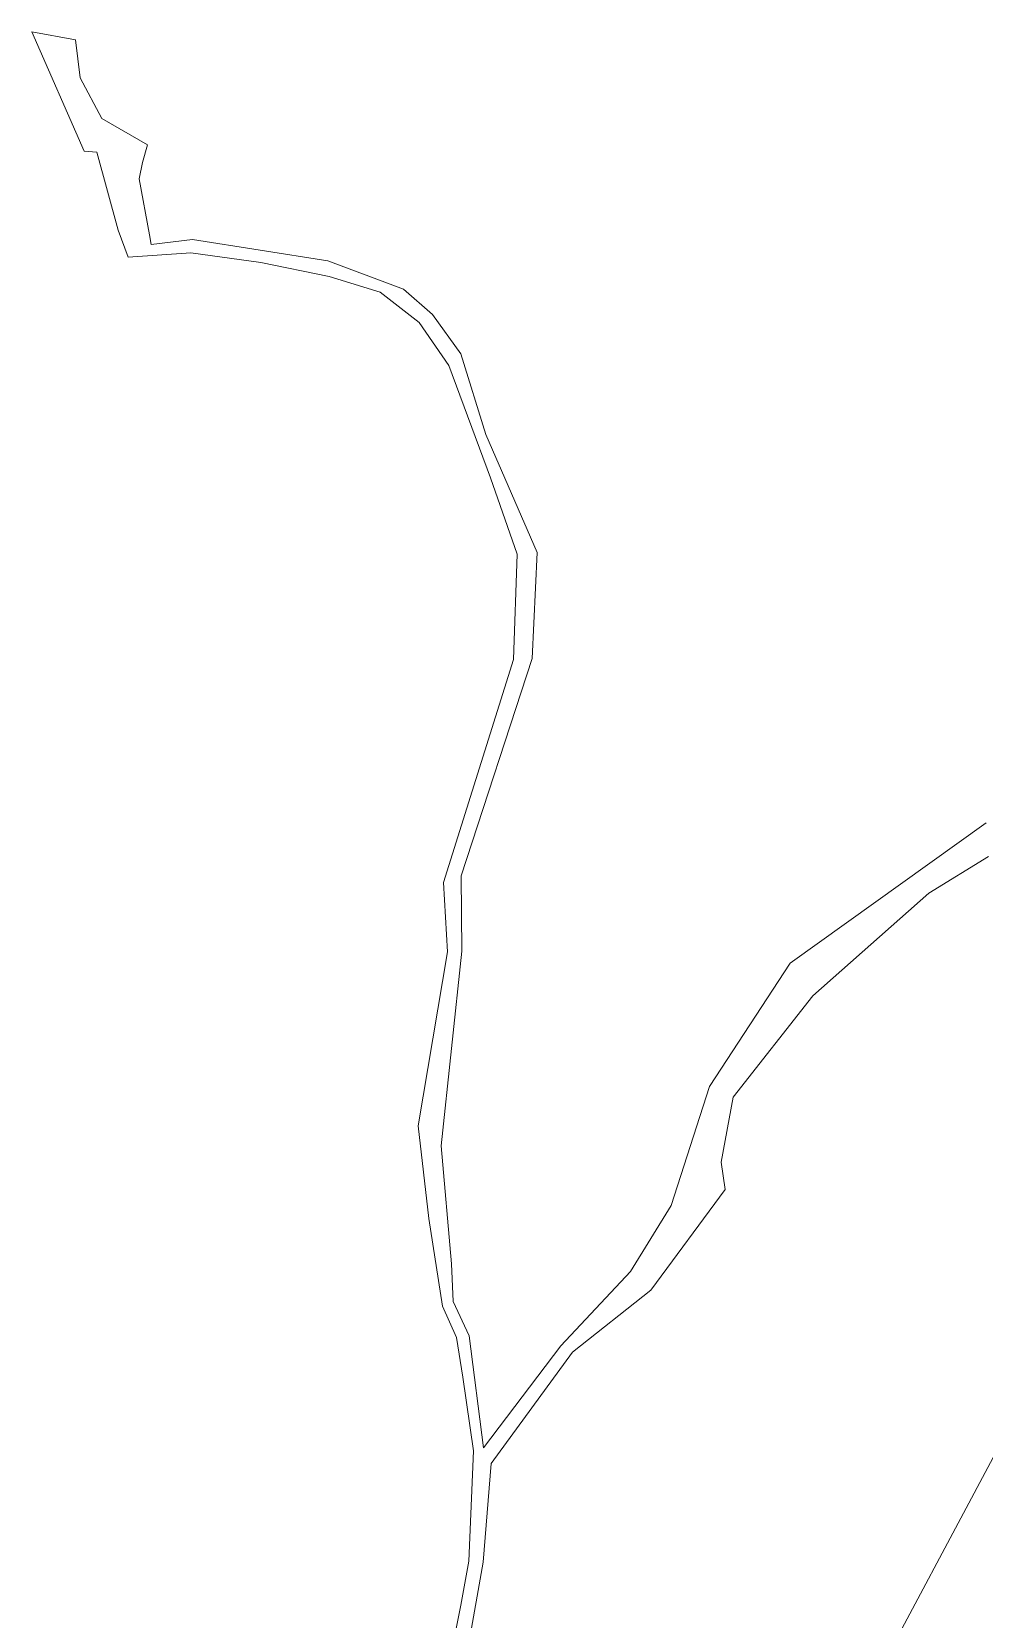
# Model space of a CAD drawing. Header units: metres. Extents: x 7510550 to 7511784, y 4687677 to 4689293.
# Drawn here: x 7510907 to 7511236, y 4688745 to 4689293 of the extents above; entities that cross this region are included whole.
import ezdxf

# ---------------------------------------------------------------- set-up
doc = ezdxf.new("R2010")
doc.units = ezdxf.units.M
doc.layers.add('Parc-Kojshi', color=251, linetype='Continuous', lineweight=0)

msp = doc.modelspace()

# ---------------------------------------------------------------- linework, layer by layer
at = {"layer": 'Parc-Kojshi'}
for points in [[(7511236.51, 4689020.06), (7511168.81, 4688971.54), (7511140.92, 4688928.98), (7511127.68, 4688887.89), (7511113.64, 4688865.14), (7511089.65, 4688839.48), (7511062.92, 4688804.26), (7511058.04, 4688842.85), (7511052.51, 4688854.75), (7511051.92, 4688867.75), (7511048.31, 4688908.45), (7511055.49, 4688975.71), (7511055.19, 4689001.7), (7511079.71, 4689076.74), (7511081.48, 4689113.36), (7511063.74, 4689154.15), (7511055.09, 4689181.95), (7511045.36, 4689195.53), (7511035.39, 4689204.35), (7511009.25, 4689214.13), (7510962.53, 4689221.43), (7510948.19, 4689219.73), (7510947.69, 4689223.04), (7510944.07, 4689242.4), (7510945.2, 4689248), (7510946.94, 4689254.19), (7510931.22, 4689263.2), (7510923.76, 4689277.24), (7510922.16, 4689290.35), (7510907.02, 4689293.19), (7510925.08, 4689251.92), (7510929.51, 4689251.59), (7510936.88, 4689224.64), (7510940.3, 4689215.31), (7510961.92, 4689216.82), (7510986.14, 4689213.47), (7511009.67, 4689208.68), (7511027.29, 4689203.32), (7511040.74, 4689192.82), (7511051.03, 4689178), (7511065.32, 4689139.17), (7511074.62, 4689112.77), (7511073.31, 4689076.43), (7511049.19, 4688999.38), (7511050.57, 4688975.49), (7511040.35, 4688915.4), (7511044.05, 4688883.42), (7511048.77, 4688853.12), (7511053.66, 4688842.37), (7511055.79, 4688828.64), (7511059.44, 4688803.17), (7511057.87, 4688765.13), (7511055.1, 4688749.88), (7511047.29, 4688711.02)], [(7511057.79, 4688736.12), (7511062.87, 4688764.76), (7511065.65, 4688798.85), (7511093.64, 4688837.21), (7511120.73, 4688858.67), (7511146.37, 4688893.39), (7511145, 4688902.85), (7511149.11, 4688925.34), (7511176.58, 4688960.27), (7511216.62, 4688995.72), (7511237.29, 4689008.43)]]:
    msp.add_lwpolyline(points, dxfattribs=at)
at = {"layer": 'Parc-Kojshi', "flags": 128}
msp.add_lwpolyline([(7511244.31, 4688678), (7511221.26, 4688691.81), (7511237.29, 4688721.42), (7511244.34, 4688741.11), (7511264.15, 4688767.13), (7511273.5, 4688780.11), (7511273.81, 4688786.52), (7511251.12, 4688798.31), (7511240.72, 4688804.32), (7511194.35, 4688717.31), (7511170.64, 4688656.82), (7511179.02, 4688653.56), (7511188.78, 4688644.02), (7511202.03, 4688628.85), (7511213.38, 4688610), (7511220.49, 4688607.15), (7511222.09, 4688611.89)], close=True, dxfattribs=at)

doc.saveas('drawing.dxf')
